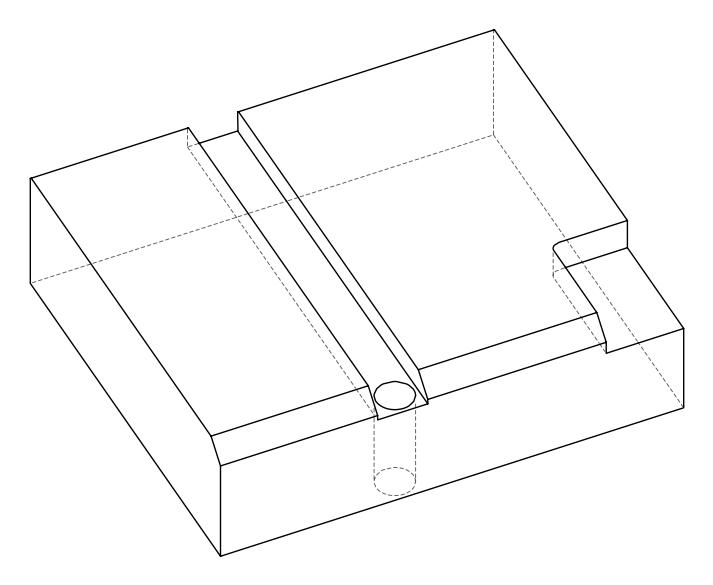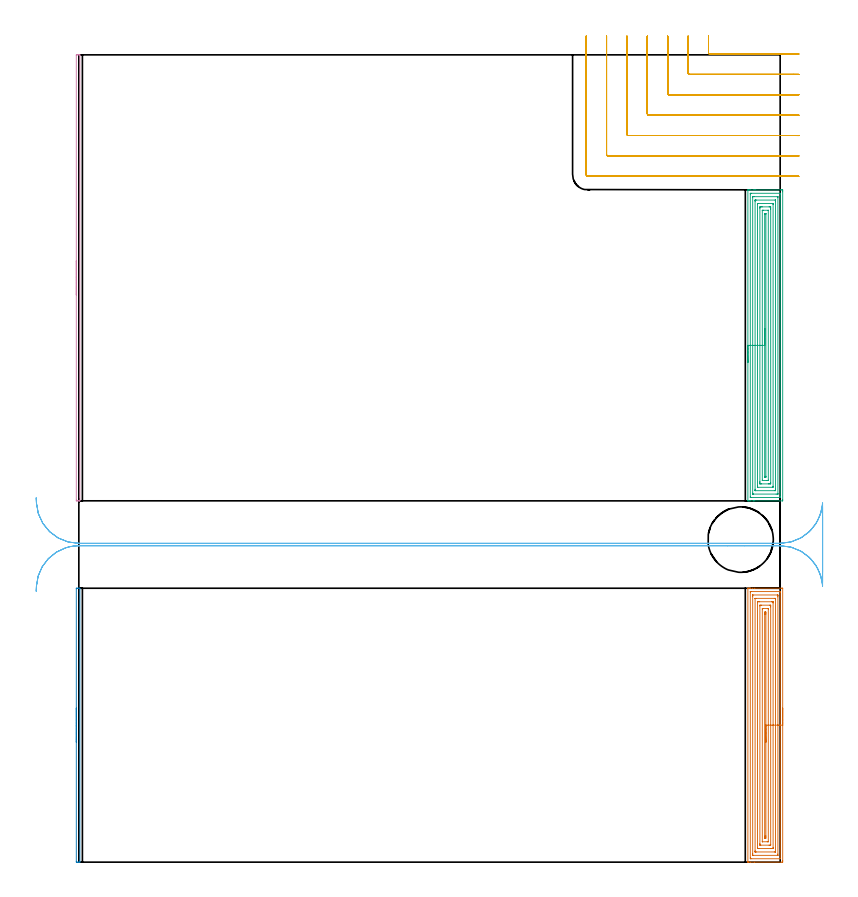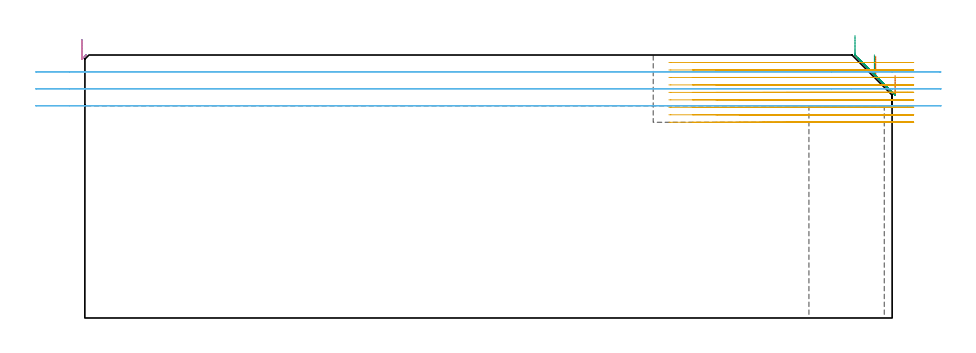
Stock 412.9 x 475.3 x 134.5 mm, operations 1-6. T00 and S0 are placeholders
(PLAN: 7 operations, 3 tool changes, 58 min)
(1 AREA_MILL | FG_CHAMFER_SURFACE | UGT0205_001 | 10.57 min | 35552 mm3)
(2 AREA_MILL_1 | FG_CHAMFER_SURFACE_1 | UGT0205_001 | 1.44 min | 364 mm3)
(3 AREA_MILL_2 | FG_CHAMFER_SURFACE_2 | UGT0205_001 | 11.96 min | 41809 mm3)
(4 AREA_MILL_3 | FG_CHAMFER_SURFACE_3 | UGT0205_001 | 2.25 min | 581 mm3)
(5 MILL_CORNER_NOTCH_RECTANGULAR | CORNER_NOTCH_RECTANGULAR | NXT0201_012 | Follow Part, ap 4, ae 75% | 18.82 min | 331922 mm3)
(6 MILL_RECTANGULAR_SLOT | SLOT_RECTANGULAR | UGT0201_020 | Follow Part, ap 12.5, ae 75% | 6.81 min | 548657 mm3)
(7 MILL_THROUGH_HOLE_FROM_SOLID_MATERIAL | STEP1HOLE | UGT0201_018 | Circular | 6.11 min | 126181 mm3)
(TOOL UGT0205_001 | Chamfer Mill 20 x 3 x 45 deg. | D20 FL50 Z2)
(TOOL NXT0201_012 | ENDMILL 16mm [2P460-1600-NA 1630] | D16 FL38 Z6)
(TOOL UGT0201_020 | End mill 50 mm | D50 FL50 Z4)
(TOOL UGT0201_018 | End mill 30 mm | D30 FL50 Z4)
(OP 1 AREA_MILL)
G17 G21 G94 G90
T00 M6
G54
G17 G0 G90 X414.4 Y90.65 S1061 M3
G43 Z144.5 H0
Z124.
G94 G1 Y90.612 Z123.128 F250.
Y90.498 Z122.264
Y90.309 Z121.412
Y90.047 Z120.58
Y89.713 Z119.774
Y89.31 Z119.
Y88.841 Z118.264
Y88.31 Z117.572
Y87.721 Z116.929
Y87.078 Z116.34
Y86.386 Z115.808
Y85.65 Z115.34
Y84.876 Z114.937
Y84.07 Z114.603
Y83.238 Z114.341
Y82.386 Z114.152
Y81.522 Z114.038
Y80.65 Z114.
Y1.009
X414.399 Y0.628 Z114.001
X414.395 Y0.12 Z114.003
X414.392 Y0.009 Z114.006
X413.891 Y0. Z114.506
X397.688 Z130.708
X395.294 Z133.101
X394.313 Z134.087
X393.926 Y0.008 Z134.466
X393.903 Y0.01 Z134.488
X393.9 Y0.181 Z134.5
Y161.119
X393.903 Y161.29 Z134.488
X393.926 Y161.292 Z134.466
X394.313 Y161.3 Z134.087
X394.576 Z133.824
X395.294 Z133.101
X396.539 Z131.858
X397.951 Z130.444
X413.891 Z114.506
X414.156 Y161.298 Z114.241
X414.392 Y161.29 Z114.006
X414.399 Y161.053 Z113.999
X414.4 Y80.65 Z114.
X412.986 Z115.414
Y2.198
X412.985 Y2.089 Z115.415
X412.982 Y2.035 Z115.418
X412.98 Y2.016 Z115.42
X412.945 Y2.01 Z115.455
X412.532 Y2.001 Z115.868
X395.706 Z132.694
X395.447 Y2.005 Z132.953
X395.33 Y2.01 Z133.07
X395.315 Y2.396 Z133.085
X395.314 Y2.417 Z133.086
Y159.102
X395.315 Y159.211 Z133.085
X395.318 Y159.265 Z133.082
X395.32 Y159.284 Z133.08
X395.355 Y159.29 Z133.045
X395.768 Y159.299 Z132.632
X412.593 Z115.807
X412.853 Y159.295 Z115.547
X412.97 Y159.29 Z115.43
X412.985 Y158.904 Z115.415
X412.986 Y158.883 Z115.414
Y80.65
X411.572 Z116.828
X411.571 Y4.759 Z116.829
X411.568 Y4.205 Z116.832
X411.565 Y4.037 Z116.835
X411.555 Y4.01 Z116.845
X411.505 Y4.004 Z116.895
X411.437 Y4.001 Z116.963
X397.066 Z131.334
X396.863 Y4.005 Z131.537
X396.735 Y4.011 Z131.665
X396.732 Y4.092 Z131.668
X396.729 Y4.205 Z131.671
X396.728 Y4.545 Z131.672
Y5.099
X396.729 Y156.541 Z131.671
X396.732 Y157.095 Z131.668
X396.735 Y157.263 Z131.665
X396.745 Y157.29 Z131.655
X396.795 Y157.296 Z131.605
X396.863 Y157.299 Z131.537
X411.234 Z117.166
X411.437 Y157.295 Z116.963
X411.565 Y157.289 Z116.835
X411.568 Y157.208 Z116.832
X411.57 Y157.095 Z116.83
X411.571 Y156.755 Z116.829
X411.572 Y156.201 Z116.828
Y80.65
X410.157 Z118.243
Y6.187
X410.154 Y6.086 Z118.246
X410.151 Y6.027 Z118.249
X410.145 Y6.01 Z118.255
X410.122 Y6.007 Z118.278
X409.903 Y6.003 Z118.497
X409.463 Y6. Z118.937
X398.837 Z129.563
X398.396 Y6.002 Z130.004
X398.179 Y6.007 Z130.221
X398.155 Y6.01 Z130.245
X398.149 Y6.021 Z130.251
X398.146 Y6.061 Z130.254
X398.144 Y6.12 Z130.256
X398.143 Y6.694 Z130.257
X398.144 Y155.113 Z130.256
X398.146 Y155.213 Z130.254
X398.149 Y155.273 Z130.251
X398.155 Y155.29 Z130.245
X398.178 Y155.293 Z130.222
X398.397 Y155.297 Z130.003
X398.837 Y155.3 Z129.563
X409.463 Z118.937
X409.904 Y155.298 Z118.496
X410.121 Y155.293 Z118.279
X410.145 Y155.29 Z118.255
X410.151 Y155.279 Z118.249
X410.154 Y155.239 Z118.246
X410.156 Y155.18 Z118.244
X410.157 Y154.606 Z118.243
Y80.65
X408.743 Z119.657
Y8.509
X408.741 Y8.341 Z119.659
X408.736 Y8.017 Z119.664
X408.578 Y8.01 Z119.822
X408.358 Y8.003 Z120.042
X407.692 Y8. Z120.708
X407.475 Z120.925
X400.391 Z128.009
X399.722 Y8.004 Z128.678
X399.627 Y8.006 Z128.773
X399.574 Y8.01 Z128.826
X399.564 Y8.175 Z128.836
X399.559 Y8.508 Z128.841
X399.558 Y8.675 Z128.842
Y152.791
X399.559 Y152.959 Z128.841
X399.564 Y153.283 Z128.836
X399.722 Y153.29 Z128.678
X399.942 Y153.297 Z128.458
X400.608 Y153.3 Z127.792
X400.825 Z127.575
X407.909 Z120.491
X408.578 Y153.296 Z119.822
X408.673 Y153.294 Z119.727
X408.726 Y153.29 Z119.674
X408.736 Y153.125 Z119.664
X408.741 Y152.792 Z119.659
X408.742 Y152.625 Z119.658
X408.743 Y80.65 Z119.657
X407.329 Z121.071
X407.328 Y10.463 Z121.072
X407.327 Y10.2 Z121.073
X407.324 Y10.068 Z121.076
X407.322 Y10.012 Z121.078
X407.26 Y10.006 Z121.14
X406.807 Y10.002 Z121.593
X406.38 Y10. Z122.02
X401.493 Y10.001 Z126.907
X401.063 Y10.004 Z127.337
X400.984 Y10.01 Z127.416
X400.978 Y10.09 Z127.422
X400.974 Y10.463 Z127.426
X400.972 Y10.99 Z127.428
Y150.836
X400.973 Y151.1 Z127.427
X400.976 Y151.231 Z127.424
X400.978 Y151.288 Z127.422
X401.04 Y151.294 Z127.36
X401.493 Y151.298 Z126.907
X401.92 Y151.3 Z126.48
X406.807 Y151.299 Z121.593
X407.237 Y151.296 Z121.163
X407.316 Y151.29 Z121.084
X407.322 Y151.21 Z121.078
X407.326 Y150.836 Z121.074
X407.328 Y150.31 Z121.072
X407.329 Y80.65 Z121.071
X405.915 Z122.485
Y12.252
X405.91 Y12.031 Z122.49
X405.909 Y12.012 Z122.492
X405.833 Y12.007 Z122.567
X405.7 Y12.002 Z122.7
X405.534 Y12. Z122.866
X405.285 Z123.115
X402.457 Y12.001 Z125.943
X402.431 Y12.003 Z125.969
X402.404 Y12.008 Z125.996
X402.392 Y12.014 Z126.008
X402.39 Y12.034 Z126.01
X402.385 Y12.245 Z126.015
Y149.048
X402.39 Y149.269 Z126.01
X402.392 Y149.288 Z126.008
X402.467 Y149.293 Z125.933
X402.6 Y149.298 Z125.8
X402.766 Y149.299 Z125.634
X403.015 Y149.3 Z125.385
X405.814 Z122.586
X405.843 Z122.557
X405.869 Y149.297 Z122.531
X405.896 Y149.291 Z122.504
X405.908 Y149.286 Z122.492
X405.91 Y149.266 Z122.49
X405.915 Y149.055 Z122.485
Y80.65
X404.501 Z123.899
X404.5 Y15.474 Z123.9
Y14.934
X404.498 Y14.582 Z123.902
X404.493 Y14.04 Z123.907
X404.185 Y14.004 Z124.215
X404.15 Y14.006 Z124.25
X403.807 Y14.04 Z124.593
X403.803 Y14.39 Z124.597
X403.8 Y14.934 Z124.6
Y15.288
Y145.826
Y146.366
X403.802 Y146.717 Z124.598
X403.807 Y147.26 Z124.593
X404.115 Y147.296 Z124.285
X404.15 Y147.294 Z124.25
X404.493 Y147.26 Z123.907
X404.497 Y146.91 Z123.903
X404.5 Y146.366 Z123.9
Y146.012
X404.501 Y80.65 Z123.899
Y79.778 Z123.938
Y78.913 Z124.051
Y78.062 Z124.24
Y77.23 Z124.503
Y76.424 Z124.836
Y75.65 Z125.239
Y74.914 Z125.708
Y74.222 Z126.239
Y73.579 Z126.828
Y72.99 Z127.472
Y72.458 Z128.164
Y71.99 Z128.899
Y71.587 Z129.673
Y71.253 Z130.479
Y70.991 Z131.311
Y70.802 Z132.163
Y70.688 Z133.028
Y70.65 Z133.899
G0 Z144.5
M5
M2
(OP 2 AREA_MILL_1)
G17 G21 G94 G90
T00 M6
G54
G17 G0 G90 X-1.5 Y70.65 S1061 M3
G43 Z144.5 H0
Z142.4
G94 G1 Y70.688 Z141.528 F250.
Y70.802 Z140.663
Y70.991 Z139.812
Y71.253 Z138.98
Y71.587 Z138.174
Y71.99 Z137.4
Y72.458 Z136.664
Y72.99 Z135.972
Y73.579 Z135.329
Y74.222 Z134.74
Y74.914 Z134.208
Y75.65 Z133.74
Y76.424 Z133.337
Y77.23 Z133.003
Y78.062 Z132.741
Y78.914 Z132.552
Y79.778 Z132.438
Y80.65 Z132.4
Y160.974
X-1.497 Y161.119 Z132.403
X-1.491 Y161.298 Z132.405
X-1.258 Y161.3 Z132.638
X-0.896 Z132.999
X-0.172 Z133.728
X0.11 Z134.01
X0.538 Y161.293 Z134.43
X0.597 Y161.29 Z134.488
X0.6 Y161.119 Z134.5
Y0.181
X0.597 Y0.01 Z134.488
X0.538 Y0.007 Z134.43
X0.11 Y0. Z134.01
X-0.172 Z133.728
X-0.896 Z132.999
X-1.258 Z132.638
X-1.491 Y0.002 Z132.405
X-1.496 Y0.181 Z132.404
X-1.5 Y0.484 Z132.4
Y80.65
Y81.522 Z132.438
Y82.386 Z132.552
Y83.238 Z132.741
Y84.07 Z133.003
Y84.876 Z133.337
Y85.65 Z133.74
Y86.386 Z134.208
Y87.078 Z134.74
Y87.721 Z135.329
Y88.31 Z135.972
Y88.842 Z136.664
Y89.31 Z137.4
Y89.713 Z138.174
Y90.047 Z138.98
Y90.309 Z139.812
Y90.498 Z140.663
Y90.612 Z141.528
Y90.65 Z142.4
G0 Z144.5
M5
M2
(OP 3 AREA_MILL_2)
G17 G21 G94 G90
T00 M6
G54
G17 G0 G90 X393.9 Y294.25 S1061 M3
G43 Z144.5 H0
G94 G1 Y294.288 Z143.628 F250.
Y294.402 Z142.763
Y294.591 Z141.912
Y294.853 Z141.08
Y295.187 Z140.274
Y295.59 Z139.5
Y296.058 Z138.764
Y296.59 Z138.072
Y297.179 Z137.429
Y297.822 Z136.84
Y298.514 Z136.308
Y299.25 Z135.84
Y300.024 Z135.437
Y300.83 Z135.103
Y301.662 Z134.841
Y302.514 Z134.652
Y303.378 Z134.538
Y304.25 Z134.5
Y395.651
X393.903 Y395.79 Z134.488
X393.921 Y395.793 Z134.47
X394.241 Y395.8 Z134.158
X394.701 Z133.698
X395.294 Z133.1
X397.362 Z131.035
X397.951 Z130.444
X398.542 Z129.853
X413.3 Z115.097
X413.891 Y395.796 Z114.506
X414.391 Y395.792 Z114.006
X414.394 Y395.711 Z114.003
X414.399 Y395.205 Z114.001
X414.4 Y394.692 Z114.
Y213.295
X414.396 Y212.912 Z114.002
X414.392 Y212.71 Z114.006
X414.186 Y212.7 Z114.211
X397.951 Z130.444
X397.362 Z131.035
X397.066 Z131.331
X395.294 Z133.1
X394.716 Z133.683
X394.241 Z134.158
X393.922 Z134.469
X393.903 Y212.708 Z134.488
X393.9 Y212.849 Z134.5
Y304.25
X395.314 Z133.086
Y393.421
X395.318 Y393.639 Z133.082
X395.321 Y393.747 Z133.079
X395.327 Y393.79 Z133.073
X395.428 Y393.793 Z132.972
X395.805 Y393.799 Z132.595
X412.63 Z115.77
X412.859 Y393.795 Z115.541
X412.951 Y393.79 Z115.449
X412.979 Y393.784 Z115.421
X412.981 Y393.742 Z115.419
X412.984 Y393.642 Z115.416
X412.986 Y393.441 Z115.414
Y215.079
X412.982 Y214.861 Z115.418
X412.979 Y214.753 Z115.421
X412.973 Y214.71 Z115.427
X412.872 Y214.707 Z115.528
X412.495 Y214.701 Z115.905
X395.67 Z132.73
X395.441 Y214.705 Z132.959
X395.349 Y214.71 Z133.051
X395.321 Y214.716 Z133.079
X395.319 Y214.758 Z133.081
X395.316 Y214.858 Z133.084
X395.314 Y215.059 Z133.086
Y304.25
X396.728 Z131.672
X396.729 Y391.638 Z131.671
X396.73 Y391.723 Z131.67
X396.732 Y391.764 Z131.668
X396.735 Y391.78 Z131.665
X396.746 Y391.79 Z131.654
X396.907 Y391.798 Z131.493
X397.066 Y391.799 Z131.334
X397.79 Y391.8 Z130.61
X411.234 Y391.799 Z117.166
X411.395 Y391.796 Z117.005
X411.502 Y391.79 Z116.898
X411.565 Y391.783 Z116.835
X411.567 Y391.75 Z116.833
X411.569 Y391.638 Z116.831
X411.571 Y391.299 Z116.829
Y216.862
X411.57 Y216.777 Z116.83
X411.568 Y216.736 Z116.832
X411.565 Y216.72 Z116.835
X411.554 Y216.71 Z116.846
X411.393 Y216.702 Z117.007
X411.234 Y216.701 Z117.166
X410.51 Y216.7 Z117.89
X397.066 Y216.701 Z131.334
X396.905 Y216.704 Z131.495
X396.798 Y216.71 Z131.602
X396.735 Y216.717 Z131.665
X396.733 Y216.75 Z131.667
X396.731 Y216.862 Z131.669
X396.729 Y217.201 Z131.671
X396.728 Y304.25 Z131.672
X398.143 Z130.257
Y388.963
X398.145 Y389.659 Z130.255
X398.148 Y389.761 Z130.252
X398.149 Y389.784 Z130.251
X398.163 Y389.79 Z130.237
X398.213 Y389.793 Z130.187
X398.421 Y389.798 Z129.979
X398.837 Y389.8 Z129.563
X409.896 Y389.799 Z118.504
X410.085 Y389.797 Z118.315
X410.132 Y389.793 Z118.268
X410.15 Y389.79 Z118.25
X410.152 Y389.777 Z118.248
X410.154 Y389.713 Z118.246
X410.157 Y389.156 Z118.243
Y388.963
Y219.537
X410.155 Y218.84 Z118.245
X410.152 Y218.739 Z118.248
X410.151 Y218.716 Z118.249
X410.137 Y218.71 Z118.263
X410.087 Y218.707 Z118.313
X409.879 Y218.702 Z118.521
X409.463 Y218.7 Z118.937
X398.404 Y218.701 Z129.996
X398.215 Y218.703 Z130.185
X398.168 Y218.707 Z130.232
X398.15 Y218.71 Z130.25
X398.148 Y218.723 Z130.252
X398.146 Y218.787 Z130.254
X398.143 Y219.344 Z130.257
Y219.537
Y304.25
X399.557 Z128.843
Y387.179
X399.559 Y387.344 Z128.841
X399.563 Y387.512 Z128.837
X399.575 Y387.79 Z128.825
X399.722 Y387.794 Z128.678
X399.993 Y387.799 Z128.407
X408.578 Z119.822
X408.666 Y387.798 Z119.734
X408.719 Y387.794 Z119.681
X408.73 Y387.791 Z119.67
X408.736 Y387.772 Z119.664
X408.739 Y387.679 Z119.661
X408.742 Y387.346 Z119.658
X408.743 Y387.179 Z119.657
Y221.321
X408.742 Y221.156 Z119.658
X408.737 Y220.988 Z119.663
X408.725 Y220.71 Z119.675
X408.578 Y220.706 Z119.822
X408.307 Y220.701 Z120.093
X399.722 Y220.7 Z128.678
X399.634 Y220.702 Z128.766
X399.581 Y220.706 Z128.819
X399.57 Y220.709 Z128.83
X399.564 Y220.728 Z128.836
X399.561 Y220.821 Z128.839
X399.558 Y221.154 Z128.842
X399.557 Y221.321 Z128.843
Y304.25
X400.971 Z127.429
Y385.03
X400.973 Y385.396 Z127.427
X400.976 Y385.659 Z127.424
X400.978 Y385.781 Z127.422
X401.101 Y385.791 Z127.299
X401.493 Y385.797 Z126.907
X401.978 Y385.8 Z126.422
X402.379 Z126.021
X406.406 Z121.994
X406.807 Y385.799 Z121.593
X407.295 Y385.796 Z121.105
X407.318 Y385.79 Z121.082
X407.322 Y385.769 Z121.078
X407.326 Y385.396 Z121.074
X407.328 Y384.871 Z121.072
X407.329 Y384.504 Z121.071
Y223.47
X407.327 Y223.104 Z121.073
X407.324 Y222.841 Z121.076
X407.322 Y222.719 Z121.078
X407.199 Y222.709 Z121.201
X406.807 Y222.703 Z121.593
X406.322 Y222.7 Z122.078
X405.921 Z122.479
X401.894 Z126.506
X401.493 Y222.701 Z126.907
X401.005 Y222.704 Z127.395
X400.982 Y222.71 Z127.418
X400.978 Y222.731 Z127.422
X400.974 Y223.104 Z127.426
X400.972 Y223.629 Z127.428
X400.971 Y223.996 Z127.429
Y304.25
X402.385 Z126.015
Y383.606
X402.387 Y383.723 Z126.013
X402.39 Y383.777 Z126.01
X402.391 Y383.784 Z126.009
X402.415 Y383.79 Z125.985
X402.52 Y383.794 Z125.88
X402.892 Y383.799 Z125.508
X403.078 Y383.8 Z125.322
X405.85 Y383.799 Z122.55
X405.893 Y383.793 Z122.507
X405.907 Y383.79 Z122.493
X405.909 Y383.774 Z122.491
X405.912 Y383.723 Z122.488
X405.915 Y383.619 Z122.485
Y224.894
X405.913 Y224.777 Z122.487
X405.91 Y224.723 Z122.49
X405.909 Y224.716 Z122.491
X405.885 Y224.71 Z122.515
X405.78 Y224.706 Z122.62
X405.408 Y224.701 Z122.992
X405.222 Y224.7 Z123.178
X402.45 Y224.701 Z125.95
X402.407 Y224.707 Z125.993
X402.393 Y224.71 Z126.007
X402.391 Y224.726 Z126.009
X402.388 Y224.777 Z126.012
X402.385 Y224.881 Z126.015
Y304.25
X403.8 Z124.6
Y381.29
X403.803 Y381.643 Z124.597
X403.806 Y381.743 Z124.594
X403.809 Y381.79 Z124.591
X403.829 Y381.792 Z124.571
X403.936 Y381.796 Z124.464
X404.15 Y381.8 Z124.25
X404.179 Z124.221
X404.366 Y381.795 Z124.034
X404.46 Y381.79 Z123.94
X404.494 Y381.784 Z123.906
X404.496 Y381.759 Z123.904
X404.498 Y381.682 Z123.902
X404.5 Y381.477 Z123.9
Y227.21
X404.497 Y226.857 Z123.903
X404.494 Y226.757 Z123.906
X404.491 Y226.71 Z123.909
X404.471 Y226.708 Z123.929
X404.364 Y226.704 Z124.036
X404.15 Y226.7 Z124.25
X404.121 Z124.279
X403.934 Y226.705 Z124.466
X403.84 Y226.71 Z124.56
X403.806 Y226.716 Z124.594
X403.804 Y226.741 Z124.596
X403.802 Y226.818 Z124.598
X403.8 Y227.023 Z124.6
Y304.25
Y305.122 Z124.639
Y305.986 Z124.752
Y306.838 Z124.941
Y307.67 Z125.204
Y308.476 Z125.537
Y309.25 Z125.94
Y309.986 Z126.409
Y310.678 Z126.94
Y311.321 Z127.529
Y311.91 Z128.173
Y312.442 Z128.865
Y312.91 Z129.6
Y313.313 Z130.374
Y313.647 Z131.18
Y313.909 Z132.012
Y314.098 Z132.864
Y314.212 Z133.729
Y314.25 Z134.6
G0 Z144.5
M5
M2
(OP 4 AREA_MILL_3)
G17 G21 G94 G90
T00 M6
G54
G17 G0 G90 X-1.5 Y334. S1061 M3
G43 Z144.5 H0
Z142.4
G94 G1 Y334.038 Z141.528 F250.
Y334.152 Z140.664
Y334.341 Z139.812
Y334.603 Z138.98
Y334.937 Z138.174
Y335.34 Z137.4
Y335.808 Z136.664
Y336.34 Z135.972
Y336.929 Z135.329
Y337.572 Z134.74
Y338.264 Z134.208
Y339. Z133.74
Y339.774 Z133.337
Y340.58 Z133.003
Y341.412 Z132.741
Y342.263 Z132.552
Y343.128 Z132.438
Y344. Z132.4
Y475.001
X-1.497 Y475.145 Z132.403
X-1.491 Y475.298 Z132.405
X-1.206 Y475.3 Z132.69
X-0.896 Z132.999
X-0.276 Z133.623
X0.18 Z134.08
X0.547 Y475.293 Z134.439
X0.597 Y475.29 Z134.488
X0.6 Y475.145 Z134.5
Y212.855
X0.597 Y212.71 Z134.488
X0.548 Y212.707 Z134.439
X0.18 Y212.7 Z134.08
X-0.276 Z133.623
X-0.896 Z132.999
X-1.206 Z132.69
X-1.491 Y212.702 Z132.405
X-1.496 Y212.855 Z132.404
X-1.5 Y213.157 Z132.4
Y344.
Y344.872 Z132.438
Y345.736 Z132.552
Y346.588 Z132.741
Y347.42 Z133.003
Y348.226 Z133.337
Y349. Z133.74
Y349.736 Z134.208
Y350.428 Z134.74
Y351.071 Z135.329
Y351.66 Z135.972
Y352.191 Z136.664
Y352.66 Z137.4
Y353.063 Z138.174
Y353.397 Z138.98
Y353.659 Z139.812
Y353.848 Z140.664
Y353.962 Z141.528
Y354. Z142.4
G0 Z144.5
M5
M2
(OP 5 MILL_CORNER_NOTCH_RECTANGULAR)
G17 G21 G94 G90
T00 M6
G54
G17 G0 G90 X370.7 Y486.3 S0 M3
G43 Z144.5 H1
Z130.678
G94 G1 Y483.3 F250.
Y476.594 F500.
G3 X371.494 Y475.8 R0.8
G1 X420.646
X420.884
X423.884 Y475.79 F250.
G0 Z144.5
X358.7 Y486.3
Z130.678
G1 Y483.3
Y464.594 F500.
G3 X359.494 Y463.8 R0.8
G1 X420.646
X420.9 Y463.799
X423.9 Y463.787 F250.
G0 Z144.5
X346.7 Y486.3
Z130.678
G1 Y483.3
Y452.595 F500.
G3 X347.495 Y451.8 R0.8
G1 X420.646
X420.9 Y451.799
X423.9 Y451.783 F250.
G0 Z144.5
X334.7 Y486.3
Z130.678
G1 Y483.3
Y440.595 F500.
G3 X335.495 Y439.8 R0.8
G1 X420.646
X420.9 Y439.799
X423.9 Y439.778 F250.
G0 Z144.5
X322.7 Y486.3
Z130.678
G1 Y483.3
Y428.595 F500.
G3 X323.495 Y427.8 R0.8
G1 X420.646
G2 X420.9 Y427.799 R24.
G1 X423.9 Y427.767 F250.
G0 Z144.5
X310.7 Y486.3
Z130.678
G1 Y483.3
Y416.595 F500.
G3 X311.495 Y415.8 R0.8
G1 X420.646
G2 X420.9 Y415.797 R12.
G1 X423.899 Y415.734 F250.
G0 Z144.5
X298.7 Y486.3
Z130.678
G1 Y483.3
Y404.8 F500.
G3 X299.7 Y403.8 R1.
G1 X420.646
X423.646 F250.
G0 Z144.5
X370.7 Y486.3
Z126.855
G1 Y483.3
Y476.594 F500.
G3 X371.494 Y475.8 R0.8
G1 X420.646
X420.884
X423.884 Y475.79 F250.
G0 Z144.5
X358.7 Y486.3
Z126.855
G1 Y483.3
Y464.594 F500.
G3 X359.494 Y463.8 R0.8
G1 X420.646
X420.9 Y463.799
X423.9 Y463.787 F250.
G0 Z144.5
X346.7 Y486.3
Z126.855
G1 Y483.3
Y452.595 F500.
G3 X347.495 Y451.8 R0.8
G1 X420.646
X420.9 Y451.799
X423.9 Y451.783 F250.
G0 Z144.5
X334.7 Y486.3
Z126.855
G1 Y483.3
Y440.595 F500.
G3 X335.495 Y439.8 R0.8
G1 X420.646
X420.9 Y439.799
X423.9 Y439.778 F250.
G0 Z144.5
X322.7 Y486.3
Z126.855
G1 Y483.3
Y428.595 F500.
G3 X323.495 Y427.8 R0.8
G1 X420.646
G2 X420.9 Y427.799 R24.
G1 X423.9 Y427.767 F250.
G0 Z144.5
X310.7 Y486.3
Z126.855
G1 Y483.3
Y416.595 F500.
G3 X311.495 Y415.8 R0.8
G1 X420.646
G2 X420.9 Y415.797 R12.
G1 X423.899 Y415.734 F250.
G0 Z144.5
X298.7 Y486.3
Z126.855
G1 Y483.3
Y404.8 F500.
G3 X299.7 Y403.8 R1.
G1 X420.646
X423.646 F250.
G0 Z144.5
X370.7 Y486.3
Z123.033
G1 Y483.3
Y476.594 F500.
G3 X371.494 Y475.8 R0.8
G1 X420.653
X420.884
X423.884 Y475.79 F250.
G0 Z144.5
X358.7 Y486.3
Z123.033
G1 Y483.3
Y464.594 F500.
G3 X359.494 Y463.8 R0.8
G1 X420.653
X420.9 Y463.799
X423.9 Y463.787 F250.
G0 Z144.5
X346.7 Y486.3
Z123.033
G1 Y483.3
Y452.595 F500.
G3 X347.495 Y451.8 R0.8
G1 X420.653
X420.9 Y451.799
X423.9 Y451.784 F250.
G0 Z144.5
X334.7 Y486.3
Z123.033
G1 Y483.3
Y440.595 F500.
G3 X335.495 Y439.8 R0.8
G1 X420.653
X420.9 Y439.799
X423.9 Y439.779 F250.
G0 Z144.5
X322.7 Y486.3
Z123.033
G1 Y483.3
Y428.595 F500.
G3 X323.495 Y427.8 R0.8
G1 X420.653
G2 X420.9 Y427.799 R24.
G1 X423.9 Y427.768 F250.
G0 Z144.5
X310.7 Y486.3
Z123.033
G1 Y483.3
Y416.595 F500.
G3 X311.495 Y415.8 R0.8
G1 X420.653
G2 X420.9 Y415.797 R12.
G1 X423.899 Y415.736 F250.
G0 Z144.5
X298.7 Y486.3
Z123.033
G1 Y483.3
Y404.8 F500.
G3 X299.7 Y403.8 R1.
G1 X420.653
X423.653 F250.
G0 Z144.5
X370.7 Y486.3
Z119.211
G1 Y483.3
Y476.594 F500.
G3 X371.494 Y475.8 R0.8
G1 X420.884
X423.884 F250.
G0 Z144.5
X358.7 Y486.3
Z119.211
G1 Y483.3
Y464.594 F500.
G3 X359.494 Y463.8 R0.8
G1 X420.9
X423.9 F250.
G0 Z144.5
X346.7 Y486.3
Z119.211
G1 Y483.3
Y452.595 F500.
G3 X347.495 Y451.8 R0.8
G1 X420.9
X423.9 F250.
G0 Z144.5
X334.7 Y486.3
Z119.211
G1 Y483.3
Y440.595 F500.
G3 X335.495 Y439.8 R0.8
G1 X420.9
X423.9 F250.
G0 Z144.5
X322.7 Y486.3
Z119.211
G1 Y483.3
Y428.595 F500.
G3 X323.495 Y427.8 R0.8
G1 X420.9
X423.9 F250.
G0 Z144.5
X310.7 Y486.3
Z119.211
G1 Y483.3
Y416.595 F500.
G3 X311.495 Y415.8 R0.8
G1 X420.9
X423.9 F250.
G0 Z144.5
X298.7 Y486.3
Z119.211
G1 Y483.3
Y404.8 F500.
G3 X299.7 Y403.8 R1.
G1 X420.9
X423.9 F250.
G0 Z144.5
X370.7 Y486.3
Z115.389
G1 Y483.3
Y476.594 F500.
G3 X371.494 Y475.8 R0.8
G1 X420.884
X423.884 F250.
G0 Z144.5
X358.7 Y486.3
Z115.389
G1 Y483.3
Y464.594 F500.
G3 X359.494 Y463.8 R0.8
G1 X420.9
X423.9 F250.
G0 Z144.5
X346.7 Y486.3
Z115.389
G1 Y483.3
Y452.594 F500.
G3 X347.494 Y451.8 R0.8
G1 X420.9
X423.9 F250.
G0 Z144.5
X334.7 Y486.3
Z115.389
G1 Y483.3
Y440.595 F500.
G3 X335.495 Y439.8 R0.8
G1 X420.9
X423.9 F250.
G0 Z144.5
X322.7 Y486.3
Z115.389
G1 Y483.3
Y428.595 F500.
G3 X323.495 Y427.8 R0.8
G1 X420.9
X423.9 F250.
G0 Z144.5
X310.7 Y486.3
Z115.389
G1 Y483.3
Y416.595 F500.
G3 X311.495 Y415.8 R0.8
G1 X420.9
X423.9 F250.
G0 Z144.5
X298.7 Y486.3
Z115.389
G1 Y483.3
Y404.8 F500.
G3 X299.7 Y403.8 R1.
G1 X420.9
X423.9 F250.
G0 Z144.5
X370.7 Y486.3
Z111.567
G1 Y483.3
Y476.594 F500.
G3 X371.494 Y475.8 R0.8
G1 X420.884
X423.884 F250.
G0 Z144.5
X358.7 Y486.3
Z111.567
G1 Y483.3
Y464.594 F500.
G3 X359.494 Y463.8 R0.8
G1 X420.9
X423.9 F250.
G0 Z144.5
X346.7 Y486.3
Z111.567
G1 Y483.3
Y452.595 F500.
G3 X347.495 Y451.8 R0.8
G1 X420.9
X423.9 F250.
G0 Z144.5
X334.7 Y486.3
Z111.567
G1 Y483.3
Y440.595 F500.
G3 X335.495 Y439.8 R0.8
G1 X420.9
X423.9 F250.
G0 Z144.5
X322.7 Y486.3
Z111.567
G1 Y483.3
Y428.595 F500.
G3 X323.495 Y427.8 R0.8
G1 X420.9
X423.9 F250.
G0 Z144.5
X310.7 Y486.3
Z111.567
G1 Y483.3
Y416.595 F500.
G3 X311.495 Y415.8 R0.8
G1 X420.9
X423.9 F250.
G0 Z144.5
X298.7 Y486.3
Z111.567
G1 Y483.3
Y404.8 F500.
G3 X299.7 Y403.8 R1.
G1 X420.9
X423.9 F250.
G0 Z144.5
X370.7 Y486.3
Z107.744
G1 Y483.3
Y476.594 F500.
G3 X371.494 Y475.8 R0.8
G1 X420.884
X423.884 F250.
G0 Z144.5
X358.7 Y486.3
Z107.744
G1 Y483.3
Y464.594 F500.
G3 X359.494 Y463.8 R0.8
G1 X420.9
X423.9 F250.
G0 Z144.5
X346.7 Y486.3
Z107.744
G1 Y483.3
Y452.595 F500.
G3 X347.495 Y451.8 R0.8
G1 X420.9
X423.9 F250.
G0 Z144.5
X334.7 Y486.3
Z107.744
G1 Y483.3
Y440.595 F500.
G3 X335.495 Y439.8 R0.8
G1 X420.9
X423.9 F250.
G0 Z144.5
X322.7 Y486.3
Z107.744
G1 Y483.3
Y428.595 F500.
G3 X323.495 Y427.8 R0.8
G1 X420.9
X423.9 F250.
G0 Z144.5
X310.7 Y486.3
Z107.744
G1 Y483.3
Y416.595 F500.
G3 X311.495 Y415.8 R0.8
G1 X420.9
X423.9 F250.
G0 Z144.5
X298.7 Y486.3
Z107.744
G1 Y483.3
Y404.8 F500.
G3 X299.7 Y403.8 R1.
G1 X420.9
X423.9 F250.
G0 Z144.5
X370.7 Y486.3
Z103.922
G1 Y483.3
Y476.594 F500.
G3 X371.494 Y475.8 R0.8
G1 X420.884
X423.884 F250.
G0 Z144.5
X358.7 Y486.3
Z103.922
G1 Y483.3
Y464.594 F500.
G3 X359.494 Y463.8 R0.8
G1 X420.9
X423.9 F250.
G0 Z144.5
X346.7 Y486.3
Z103.922
G1 Y483.3
Y452.595 F500.
G3 X347.495 Y451.8 R0.8
G1 X420.9
X423.9 F250.
G0 Z144.5
X334.7 Y486.3
Z103.922
G1 Y483.3
Y440.595 F500.
G3 X335.495 Y439.8 R0.8
G1 X420.9
X423.9 F250.
G0 Z144.5
X322.7 Y486.3
Z103.922
G1 Y483.3
Y428.595 F500.
G3 X323.495 Y427.8 R0.8
G1 X420.9
X423.9 F250.
G0 Z144.5
X310.7 Y486.3
Z103.922
G1 Y483.3
Y416.595 F500.
G3 X311.495 Y415.8 R0.8
G1 X420.9
X423.9 F250.
G0 Z144.5
X298.7 Y486.3
Z103.922
G1 Y483.3
Y404.8 F500.
G3 X299.7 Y403.8 R1.
G1 X420.9
X423.9 F250.
G0 Z144.5
X370.7 Y486.3
Z100.1
G1 Y483.3
Y476.594 F500.
G3 X371.494 Y475.8 R0.8
G1 X420.884
X423.884 F250.
G0 Z144.5
X358.7 Y486.3
Z100.1
G1 Y483.3
Y464.594 F500.
G3 X359.494 Y463.8 R0.8
G1 X420.9
X423.9 F250.
G0 Z144.5
X346.7 Y486.3
Z100.1
G1 Y483.3
Y452.595 F500.
G3 X347.495 Y451.8 R0.8
G1 X420.9
X423.9 F250.
G0 Z144.5
X334.7 Y486.3
Z100.1
G1 Y483.3
Y440.595 F500.
G3 X335.495 Y439.8 R0.8
G1 X420.9
X423.9 F250.
G0 Z144.5
X322.7 Y486.3
Z100.1
G1 Y483.3
Y428.595 F500.
G3 X323.495 Y427.8 R0.8
G1 X420.9
X423.9 F250.
G0 Z144.5
X310.7 Y486.3
Z100.1
G1 Y483.3
Y416.595 F500.
G3 X311.495 Y415.8 R0.8
G1 X420.9
X423.9 F250.
G0 Z144.5
X298.7 Y486.3
Z100.1
G1 Y483.3
Y404.8 F500.
G3 X299.7 Y403.8 R1.
G1 X420.9
X423.9 F250.
G0 Z144.5
M5
M2
(OP 6 MILL_RECTANGULAR_SLOT)
G17 G21 G94 G90
T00 M6
G54
G17 G0 G90 X-25.117 Y159.528 S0 M3
G43 Z144.5 H0
Z125.833
G94 G1 X-24.97 Y162.524 F250.
G2 X-7.907 Y185.017 R25. F500.
X0. Y186.3 R25. F398.
G1 X381.955
X412.9 F500.
G2 X437.379 Y166.375 R25.
G1 X437.409 Y166.369
G3 X437.9 Y171.3 R25.
G1 Y202.7
G3 X437.409 Y207.631 R25.
G1 X437.379 Y207.625
G2 X412.9 Y187.7 R25.
G1 X0.
G2 X-24.97 Y211.476 R25.
G1 X-25.117 Y214.472 F250.
G0 Y159.528 Z117.167
G1 X-24.97 Y162.524
G2 X-7.907 Y185.017 R25. F500.
X0. Y186.3 R25. F398.
G1 X381.955
X391.955 F466.
X412.9 F500.
G2 X437.784 Y163.709 R25.
G1 X437.814 Y163.706
G3 X437.9 Y165.783 R25.
G1 Y208.281
G3 X437.816 Y210.323 R25.
G1 X437.787 Y210.321
G2 X412.9 Y187.7 R25.
G1 X0.
G2 X-24.97 Y211.476 R25.
G1 X-25.117 Y214.472 F250.
G0 Y159.528 Z108.5
G1 X-24.97 Y162.524
G2 X-7.907 Y185.017 R25. F500.
X0. Y186.3 R25. F398.
G1 X381.955
X391.955 F455.
X412.9 F500.
G2 X437.87 Y162.524 R25.
G1 X437.9
Y211.476
X437.87
G2 X412.9 Y187.7 R25.
G1 X0.
G2 X-24.97 Y211.476 R25.
G1 X-25.117 Y214.472 F250.
G0 Z144.5
M5
M2
